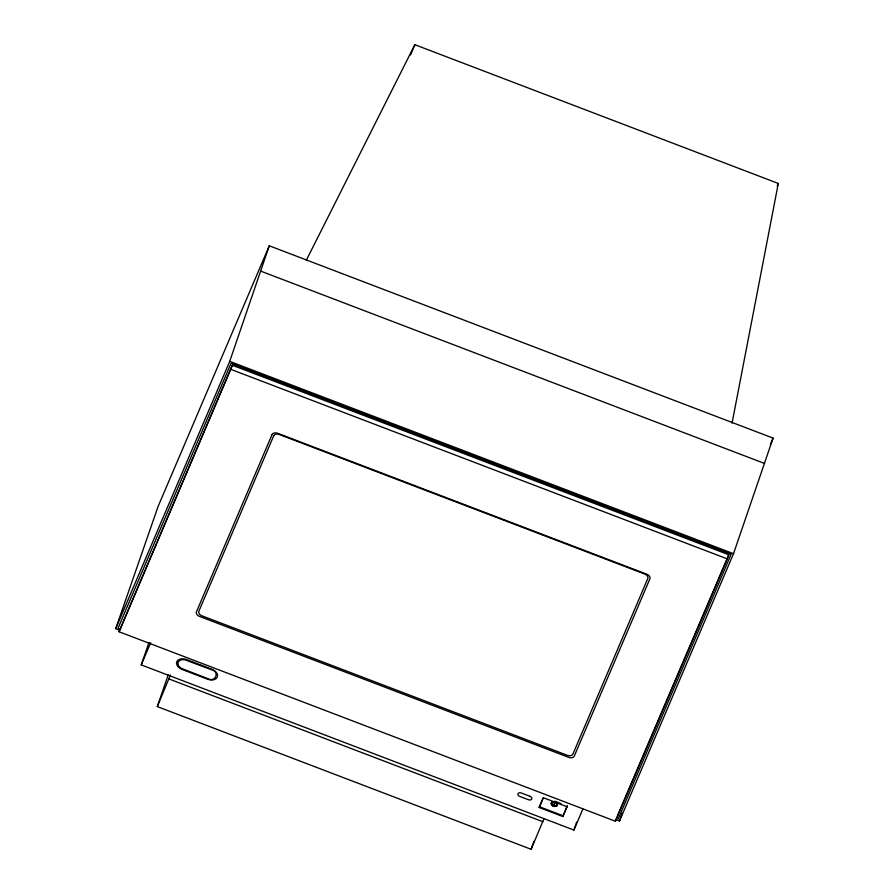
<?xml version="1.0" encoding="UTF-8"?>
<svg xmlns="http://www.w3.org/2000/svg" width="894" height="894" viewBox="0 0 894 894"><rect width="100%" height="100%" fill="white"/><g stroke="black" fill="none" stroke-linecap="round" stroke-linejoin="round"><path stroke-width="1.34" d="M732.063 423.097L778.294 183.449L414.85 44.7L306.284 260.277M119.606 630.158L115.706 628.661L229.713 361.366L269.284 245.794L773.086 438.116L733.516 553.688L619.508 820.994L615.597 819.496M115.706 628.661L158.126 506.384L269.284 245.794M119.036 631.745L232.362 365.255L728.755 554.749L727.325 558.895L615.43 821.24L119.036 631.745L232.362 365.255M582.832 809.159L573.926 830.068L141.241 664.89L148.974 642.451M543.809 819.072L531.137 849.3L157.288 706.584L168.206 674.903M157.288 706.584L170.419 675.037M562.829 816.535L567.265 805.997L562.829 816.535L539.16 807.494L543.071 798.186M531.137 849.3L533.863 841.377M553.341 805.583L553.945 805.818L553.341 805.583L554.682 802.41L555.208 802.846L554.682 802.41M573.926 830.068L576.652 822.145M615.43 821.24L616.86 817.105M619.508 820.994L622.213 813.149M141.241 664.89L150.684 642.752M410.48 54.959L414.85 44.7M777.21 186.008L778.294 183.449M539.16 807.494L543.328 797.716L567.008 806.757M553.945 805.818L555.275 802.633M770.349 444.541L773.086 438.116M617.396 815.82L728.755 554.749M618.179 819.049L731.136 554.224L231.032 363.31L118.075 628.136L120.69 629.13M556.493 805.975L553.509 805.986L551.363 804.019M260.813 271.161L764.616 463.483M229.713 361.366L733.516 553.688M230.931 369.39L727.325 558.895M554.805 801.236L561.03 803.617M539.417 806.734L563.097 815.775M169.055 678.993L542.904 821.72M551.196 803.639A3.174 2.146 19 0 1 555.118 802.231A3.174 2.146 19 0 1 556.917 805.818M177.772 662.018L178.509 665.941L181.203 668.299L207.363 678.468C215.32 683.128 220.449 671.729 211.14 669.606L184.846 659.75L181.18 659.683L177.772 662.018M272.055 434.573L196.457 611.82A4.738 3.207 19 0 0 199.619 616.458L568.629 757.33A4.738 3.207 19 0 0 574.306 756.056L649.904 578.82A4.738 3.207 19 0 0 646.742 574.183L277.732 433.311A4.738 3.207 19 0 0 272.055 434.573M273.709 435.78L198.859 611.25A4.694 3.174 19 0 0 201.988 615.843L567.31 755.307A4.694 3.174 19 0 0 572.931 754.055L647.781 578.586A4.694 3.174 19 0 0 644.652 573.993L279.33 434.529A4.694 3.174 19 0 0 273.709 435.78M556.996 805.617C555.33 807.561 551.14 806.042 551.263 803.427A3.174 2.146 19 0 1 555.196 802.03A3.174 2.146 19 0 1 556.996 805.617M211.99 669.293L186.377 659.515A7.979 5.398 19 0 0 176.8 661.649A7.979 5.398 19 0 0 182.13 669.472L207.743 679.25A7.979 5.398 19 0 0 217.309 677.116A7.979 5.398 19 0 0 211.99 669.293M529.918 796.286L521.291 792.989A2.76 1.866 19 0 0 517.984 793.727A2.76 1.866 19 0 0 519.827 796.431L528.455 799.728A2.76 1.866 19 0 0 531.762 798.99A2.76 1.866 19 0 0 529.918 796.286M552.38 805.025A2.816 1.911 19 0 0 556.973 805.013A2.816 1.911 19 0 0 553.688 801.985A2.816 1.911 19 0 0 552.38 805.025M552.313 805.237A2.816 1.911 19 0 0 556.906 805.215A2.816 1.911 19 0 0 553.609 802.186A2.816 1.911 19 0 0 552.313 805.237"/></g></svg>
